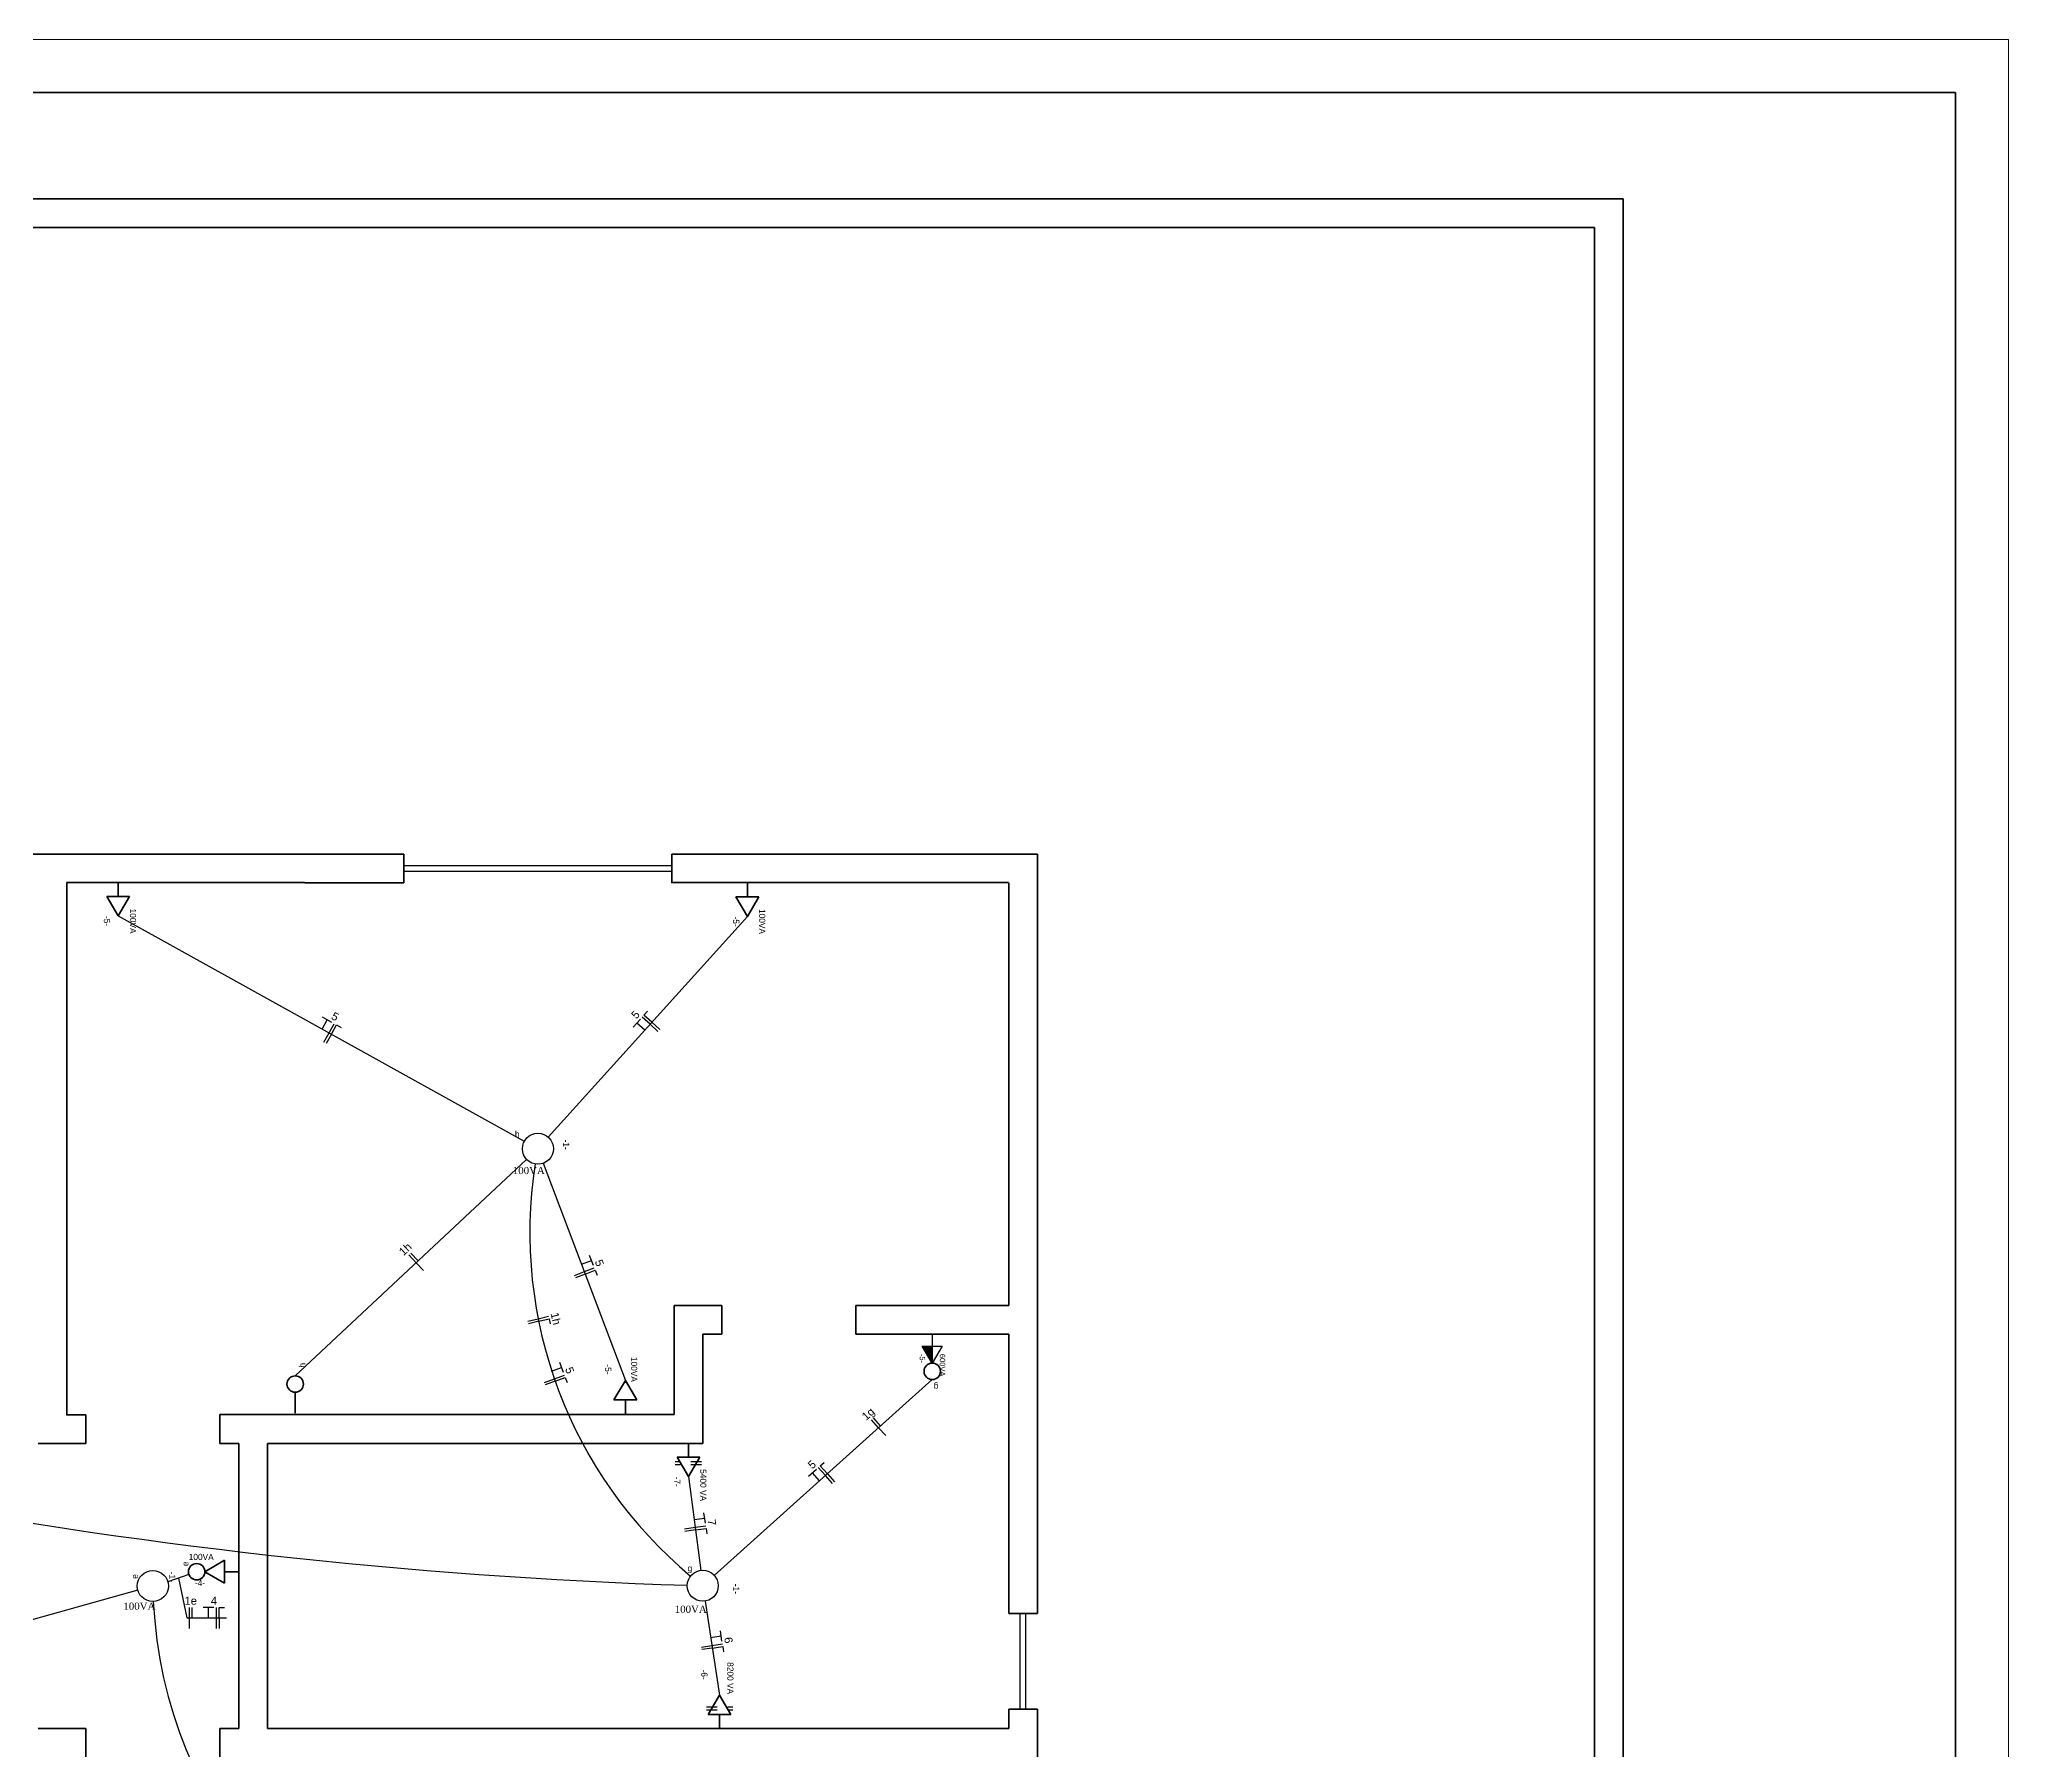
# Model space of a CAD drawing. Header units: millimetres. Extents: x -965 to 0, y -30 to 1544.
# Drawn here: x -18.53 to 0, y -16.1 to 0 of the extents above; entities that cross this region are included whole.
import ezdxf

# ---------------------------------------------------------------- set-up
doc = ezdxf.new("R2010")
doc.units = ezdxf.units.MM
doc.header["$LTSCALE"] = 0.015
doc.linetypes.add('HIDDEN2', pattern=[4.7625, 3.175, -1.5875])
for name, color, linetype, lineweight in [('0.30', 2, 'Continuous', 30), ('0.40', 3, 'Continuous', 40), ('0.60', 4, 'Continuous', 60), ('1.00', 5, 'Continuous', 100), ('cotas', 6, 'Continuous', 9), ('Interruptores', 7, 'Continuous', 50), ('Tomadas especiais', 7, 'Continuous', 50), ('Unifilar', 3, 'Continuous', 25)]:
    doc.layers.add(name, color=color, linetype=linetype, lineweight=lineweight)
doc.layers.add('Eletrodutos', color=210, linetype='Continuous')
doc.layers.add('Ponto_de_Luz', color=1, linetype='Continuous')
doc.styles.add('80X50', font='arial.ttf', dxfattribs={"height": 0.075})

# ---------------------------------------------------------------- blocks, each defined once
blk = doc.blocks.new('quadro')
at = {"layer": '1.00', "transparency": 33554687}
blk.add_lwpolyline([(1550.794, 906.939), (1510.494, 906.939), (1510.494, 878.239), (1550.794, 878.239)], close=True, dxfattribs=at)
at = {"layer": 'cotas', "transparency": 33554687}
blk.add_lwpolyline([(1551.294, 907.439), (1509.244, 907.439), (1509.244, 877.739), (1551.294, 877.739)], close=True, dxfattribs=at)
blk = doc.blocks.new('TB-230')
h = blk.add_hatch()
h.set_pattern_fill('ANGLE', color=255, scale=1.112158, angle=90)
h.set_pattern_definition([(90, (988.0724, -1702.954), (-7.768424, 1e-12), [5.649763, -2.11866]), (180, (988.0724, -1702.954), (-1e-12, -7.768424), [5.649763, -2.11866])])
h.paths.add_polyline_path([(0.143, 0.12), (0.143, -0.12), (0.195, -0.09), (0.195, 0.09)])
h.paths.add_polyline_path([(0.195, 0.09), (0.195, -0.09), (0.225, -0.072), (0.225, 0.072)])
h.paths.add_polyline_path([(0.225, 0.072), (0.225, -0.072), (0.347, 0)])
for p, q in [((0.143, -0.12), (0.143, 0.12)), ((0.143, 0.12), (0.347, 0)), ((0, 0), (0.143, 0)), ((0.347, 0), (0.143, -0.12))]:
    blk.add_line(p, q)
blk = doc.blocks.new('A$C715976ac')
blk.add_hatch(color=7).paths.add_polyline_path([(0.113, 0.115), (0.113, 0.021), (0.273, 0.115)])
at = {"color": 7}
for p, q in [((0.113, 0.21), (0.273, 0.115)), ((0.113, 0.021), (0.113, 0.21)), ((0, 0.115), (0.273, 0.115)), ((0.273, 0.115), (0.113, 0.021))]:
    blk.add_line(p, q, dxfattribs=at)
at = {"color": 7, "linetype": 'HIDDEN2'}
for s, p in [('600VA', (0.187, 0.186)), ('-5-', (0.187, -0.003))]:
    blk.add_text(s, height=0.0512, dxfattribs=at).set_placement(p)
blk = doc.blocks.new('Fase')
at = {"color": 90, "linetype": 'Continuous', "lineweight": 25, "transparency": 33554687}
for p, q in [((0, 0), (0, 0.1)), ((0, -0.1), (0, 0))]:
    blk.add_line(p, q, dxfattribs=at)
blk = doc.blocks.new('Retorno')
at = {"color": 90, "linetype": 'Continuous', "lineweight": 25, "transparency": 33554687}
blk.add_line((0, 0), (0, 0.1), dxfattribs=at)
blk = doc.blocks.new('PE')
at = {"color": 90, "linetype": 'Continuous', "lineweight": 25, "transparency": 33554687}
for p, q in [((0.05, 0.1), (-0.05, 0.1)), ((0, 0), (0, 0.1))]:
    blk.add_line(p, q, dxfattribs=at)
blk = doc.blocks.new('Neutro')
at = {"color": 90, "linetype": 'Continuous', "lineweight": 25, "transparency": 33554687}
for p, q in [((0, 0), (0, 0.1)), ((0, 0.1), (0.05, 0.1)), ((0, 0), (0, -0.1))]:
    blk.add_line(p, q, dxfattribs=at)
blk = doc.blocks.new('Tomada')
at = {"color": 255, "transparency": 33554687}
for name, p in [('PE', (-0.075, 0)), ('Fase', (0, 0)), ('Neutro', (0.025, 0))]:
    blk.add_blockref(name, p, dxfattribs=at)
blk = doc.blocks.new('Interruptor')
at = {"transparency": 33554687}
for name, p in [('Fase', (-0.0125, 0)), ('Retorno', (0.0125, 0))]:
    blk.add_blockref(name, p, dxfattribs=at)
blk = doc.blocks.new('Luz')
at = {"transparency": 33554687}
for name, p in [('Fase', (-0.038, 0)), ('Neutro', (-0.013, 0))]:
    blk.add_blockref(name, p, dxfattribs=at)

msp = doc.modelspace()

# ---------------------------------------------------------------- linework, layer by layer
msp.add_line((-37.7, -1.5), (-3.898, -1.5))
at = {"color": 7, "linetype": 'HIDDEN2'}
for p, q in [((-12.302, -13.384), (-12.548, -13.384)), ((-12.302, -13.411), (-12.548, -13.411)), ((-12.253, -15.687), (-12.007, -15.687)), ((-12.253, -15.715), (-12.007, -15.715))]:
    msp.add_line(p, q, dxfattribs=at)
at = {"color": 10}
msp.add_line((-16.835, -15.891), (-16.835, -15.891), dxfattribs=at)
msp.add_lwpolyline([(-12.56, -15.891), (-16.385, -15.891)])
at = {"layer": '0.30'}
for p, q in [((-15.102, -7.773), (-12.582, -7.773)), ((-15.102, -7.827), (-12.582, -7.827)), ((-9.302, -15.71), (-9.302, -14.81)), ((-9.248, -15.71), (-9.248, -14.81))]:
    msp.add_line(p, q, dxfattribs=at)
at = {"layer": '0.40'}
for points in [[(-37.7, -2.67), (-37.7, -1.5), (-3.628, -1.5)], [(-3.628, -26.7), (-3.628, -1.5)], [(-37.43, -2.67), (-37.43, -1.77), (-3.898, -1.77)], [(-3.898, -26.43), (-3.898, -1.77)]]:
    msp.add_lwpolyline(points, dxfattribs=at)
at = {"layer": '0.60'}
for p, q in [((-19.175, -7.665), (-15.102, -7.665)), ((-15.102, -7.935), (-15.102, -7.665)), ((-12.582, -7.665), (-9.14, -7.665)), ((-12.582, -7.935), (-12.582, -7.665)), ((-16.037, -7.932), (-18.276, -7.932)), ((-18.275, -11.895), (-18.275, -7.935)), ((-18.275, -7.935), (-18.275, -12.941)), ((-18.275, -7.935), (-18.275, -12.941)), ((-18.275, -11.499), (-18.275, -7.935)), ((-15.102, -7.935), (-16.035, -7.935)), ((-12.585, -7.933), (-9.412, -7.933)), ((-9.41, -7.935), (-9.41, -11.913)), ((-12.11, -12.183), (-12.11, -11.913)), ((-10.85, -12.183), (-10.85, -11.913)), ((-12.29, -13.209), (-12.29, -12.183)), ((-12.29, -12.183), (-12.11, -12.183)), ((-10.85, -12.183), (-9.41, -12.183)), ((-9.41, -12.183), (-9.41, -14.81)), ((-18.275, -12.941), (-18.095, -12.941)), ((-18.095, -12.941), (-18.095, -13.211)), ((-16.835, -12.939), (-16.835, -13.211)), ((-12.56, -12.939), (-16.385, -12.939)), ((-18.275, -13.209), (-18.275, -13.211)), ((-18.275, -13.209), (-18.275, -13.211)), ((-16.835, -13.211), (-16.655, -13.211)), ((-16.655, -13.211), (-16.655, -15.891)), ((-16.385, -13.209), (-16.385, -15.891)), ((-12.56, -13.209), (-16.385, -13.209)), ((-12.56, -13.209), (-12.29, -13.209)), ((-9.41, -14.81), (-9.14, -14.81)), ((-9.41, -15.71), (-9.41, -15.891)), ((-9.41, -15.71), (-9.41, -15.891)), ((-9.41, -15.71), (-9.41, -15.891)), ((-9.41, -15.71), (-9.41, -15.891)), ((-9.41, -15.891), (-9.41, -15.71)), ((-9.41, -15.71), (-9.14, -15.71)), ((-18.095, -16.161), (-18.095, -15.891)), ((-16.835, -16.163), (-16.835, -15.891)), ((-16.835, -15.891), (-16.655, -15.891)), ((-12.065, -15.891), (-16.385, -15.891)), ((-9.41, -15.891), (-12.29, -15.891)), ((-11.84, -15.891), (-12.02, -15.891)), ((-9.41, -15.891), (-11.57, -15.891))]:
    msp.add_line(p, q, dxfattribs=at)
for points in [[(-9.14, -14.81), (-9.14, -7.665)], [(-18.275, -11.499), (-18.275, -7.935)], [(-12.11, -11.913), (-12.56, -11.913)], [(-12.56, -11.913), (-12.56, -12.939)], [(-9.41, -11.913), (-10.85, -11.913)], [(-18.275, -12.941), (-18.275, -12.759)], [(-18.095, -12.941), (-18.275, -12.941), (-18.275, -12.761)], [(-16.385, -12.939), (-16.835, -12.939)], [(-18.095, -13.211), (-18.545, -13.211)], [(-16.655, -13.211), (-16.835, -13.211)], [(-9.14, -21.435), (-9.14, -15.71)], [(-18.095, -15.891), (-18.545, -15.891)], [(-18.095, -15.891), (-18.275, -15.891)], [(-16.655, -15.891), (-16.835, -15.891)], [(-16.655, -15.891), (-16.835, -15.891)], [(-11.84, -15.891), (-12.29, -15.891)]]:
    msp.add_lwpolyline(points, dxfattribs=at)
at = {"layer": 'Eletrodutos', "color": 255}
for p, q in [((-17.791, -8.247), (-13.969, -10.367)), ((-11.87, -8.251), (-13.744, -10.329)), ((-16.125, -12.574), (-13.948, -10.537)), ((-13.79, -10.573), (-13.017, -12.617))]:
    msp.add_line(p, q, dxfattribs=at)
at = {"layer": 'Eletrodutos', "color": 255, "transparency": 33554687}
for p, q in [((-10.13, -12.608), (-12.181, -14.452)), ((-12.424, -13.521), (-12.308, -14.405)), ((-17.125, -14.442), (-17.324, -14.512)), ((-17.222, -14.476), (-17.146, -14.852)), ((-12.268, -14.693), (-12.132, -15.577)), ((-17.146, -14.852), (-16.771, -14.852))]:
    msp.add_line(p, q, dxfattribs=at)
at = {"layer": 'Eletrodutos', "color": 0, "transparency": 33554687}
msp.add_line((-17.605, -14.59), (-22.803, -16.043), dxfattribs=at)
msp.add_arc((-9.714, -11.228), 4.203, 171.1384, 230.2163, dxfattribs=at)
at = {"layer": 'Eletrodutos', "color": 255, "transparency": 33554687}
for centre, radius, start, end in [((-10.807, 35.448), 50.019, 250.1507, 268.1342), ((-13.257, -14.495), 4.208, 182.7342, 260.0203)]:
    msp.add_arc(centre, radius, start, end, dxfattribs=at)
at = {"layer": 'Interruptores', "color": 7, "flags": 128}
msp.add_lwpolyline([(-16.125, -12.925), (-16.125, -12.728)], close=True, dxfattribs=at)
at = {"layer": 'Interruptores', "color": 7}
for centre in [(-16.125, -12.651), (-10.13, -12.531)]:
    msp.add_circle(centre, 0.0773, dxfattribs=at)
at = {"layer": 'Interruptores', "color": 7, "transparency": 33554687}
msp.add_circle((-17.052, -14.417), 0.0773, dxfattribs=at)
at = {"layer": 'Ponto_de_Luz', "color": 7}
for centre in [(-13.841, -10.437), (-17.465, -14.551), (-12.29, -14.549)]:
    msp.add_circle(centre, 0.146, dxfattribs=at)

# ---------------------------------------------------------------- block references
at = {"color": 1}
msp.add_blockref('quadro', (-1551.294, -907.439), dxfattribs=at)
at = {"color": 255, "rotation": 269.9999999999998}
msp.add_blockref('A$C715976ac', (-10.245, -12.18), dxfattribs=at)
at = {"layer": 'Tomadas especiais', "color": 7, "xscale": 0.8991528196204149, "yscale": 0.8991528196204149, "zscale": 0.8991528196204149}
for p, rotation in [((-17.791, -7.935), 269.9999999999998), ((-11.87, -7.939), 269.9999999999998), ((-13.017, -12.929), 89.99999999999987), ((-12.424, -13.209), 270.00000000001), ((-16.663, -14.417), 179.9999999999999), ((-12.132, -15.89), 89.99999999999987)]:
    msp.add_blockref('TB-230', p, dxfattribs=dict(at, rotation=rotation))
at = {"layer": 'Unifilar', "transparency": 33554687}
for name, p, rotation in [('Tomada', (-15.806, -9.348), 330.9869900224532), ('Tomada', (-12.786, -9.266), 47.95653726695065), ('Interruptor', (-14.978, -11.501), 43.08847821133237), ('Tomada', (-13.404, -11.593), 290.7129614152412), ('Luz', (-13.83, -12.073), 283.4911331748642), ('Tomada', (-13.686, -12.601), 290.1733760734076), ('Interruptor', (-10.625, -13.053), 41.94443574077553), ('Tomada', (-11.135, -13.512), 41.94443574077553), ('Tomada', (-12.361, -13.999), 277.4288559677439), ('Tomada', (-12.204, -15.11), 278.7253067892891)]:
    msp.add_blockref(name, p, dxfattribs=dict(at, rotation=rotation))
for name, p in [('Fase', (-17.121, -14.852)), ('Retorno', (-17.096, -14.852)), ('Tomada', (-16.865, -14.852))]:
    msp.add_blockref(name, p, dxfattribs=at)

# ---------------------------------------------------------------- texts
at = {"color": 7, "linetype": 'HIDDEN2'}
for s, rotation, p in [('-5-', 270, (-17.926, -8.247)), ('100VA', 270, (-17.681, -8.178)), ('-5-', 270, (-12.005, -8.252)), ('100VA', 270, (-11.76, -8.182)), ('-1-', 270, (-13.604, -10.351)), ('100VA', 270, (-12.965, -12.396)), ('h', 90, (-16.03, -12.496)), ('-5-', 270, (-13.209, -12.466)), ('g', 180, (-10.072, -12.65)), ('-7-', 270, (-12.558, -13.522)), ('5400 VA', 270, (-12.314, -13.452)), ('e', 90, (-17.607, -14.483)), ('-1-', 270, (-17.311, -14.417)), ('-1-', 270, (-12.004, -14.53)), ('-6-', 270, (-12.303, -15.337)), ('8200 VA', 270, (-12.059, -15.268))]:
    msp.add_text(s, height=0.0585, rotation=rotation, dxfattribs=at).set_placement(p)
for s, p in [('100VA', (-17.127, -14.307)), ('-4-', (-17.068, -14.551))]:
    msp.add_text(s, height=0.0585, dxfattribs=at).set_placement(p)
at = {"color": 7, "linetype": 'HIDDEN2', "transparency": 33554687}
msp.add_text('e', height=0.0585, rotation=90, dxfattribs=at).set_placement((-17.13, -14.364))
at = {"color": 255, "char_height": 0.0585, "attachment_point": 1, "style": '80X50'}
for s, insert, width in [('h', (-14.058, -10.271), 0.03627), ('g', (-12.433, -14.354), 0.03925)]:
    msp.add_mtext(s, dxfattribs=dict(at, insert=insert, width=width))
at = {"layer": 'Ponto_de_Luz', "color": 7, "char_height": 0.06766, "width": 0.233, "attachment_point": 1}
for insert in [(-14.077, -10.608), (-17.742, -14.707), (-12.553, -14.736)]:
    msp.add_mtext('{\\fTimes New Roman|b0|i0|c0|p18;100VA}', dxfattribs=dict(at, insert=insert))
at = {"layer": 'Unifilar', "transparency": 33554687, "char_height": 0.075, "attachment_point": 1, "style": '80X50'}
for s, width, insert, rotation in [('\\pxqc;5', 0.2, (-15.819, -9.112), 330.987), ('\\pxqc;5', 0.2, (-13.018, -9.225), 47.9565), ('\\pxqc;1h', 0.025, (-15.124, -11.363), 43.0885), ('\\pxqc;5', 0.2, (-13.262, -11.405), 290.713), ('\\pxqc;1h', 0.075, (-13.645, -11.99), 283.4911), ('\\pxqc;5', 0.2, (-13.541, -12.415), 290.1734), ('\\pxqc;1g', 0.025, (-10.768, -12.912), 41.9444), ('\\pxqc;5', 0.2, (-11.362, -13.447), 41.9444), ('\\pxqc;7', 0.2, (-12.179, -13.849), 277.4289), ('\\pxqc;6', 0.2, (-12.025, -14.956), 278.7253)]:
    msp.add_mtext_dynamic_manual_height_columns(s, width=width, gutter_width=0.375, heights=[0], dxfattribs=dict(at, insert=insert, rotation=rotation))
for s, width, insert in [('\\pxqc;1e', 0.025, (-17.121, -14.652)), ('\\pxqc;4', 0.2, (-16.99, -14.652))]:
    msp.add_mtext_dynamic_manual_height_columns(s, width=width, gutter_width=0.375, heights=[0], dxfattribs=dict(at, insert=insert))

doc.saveas('drawing.dxf')
